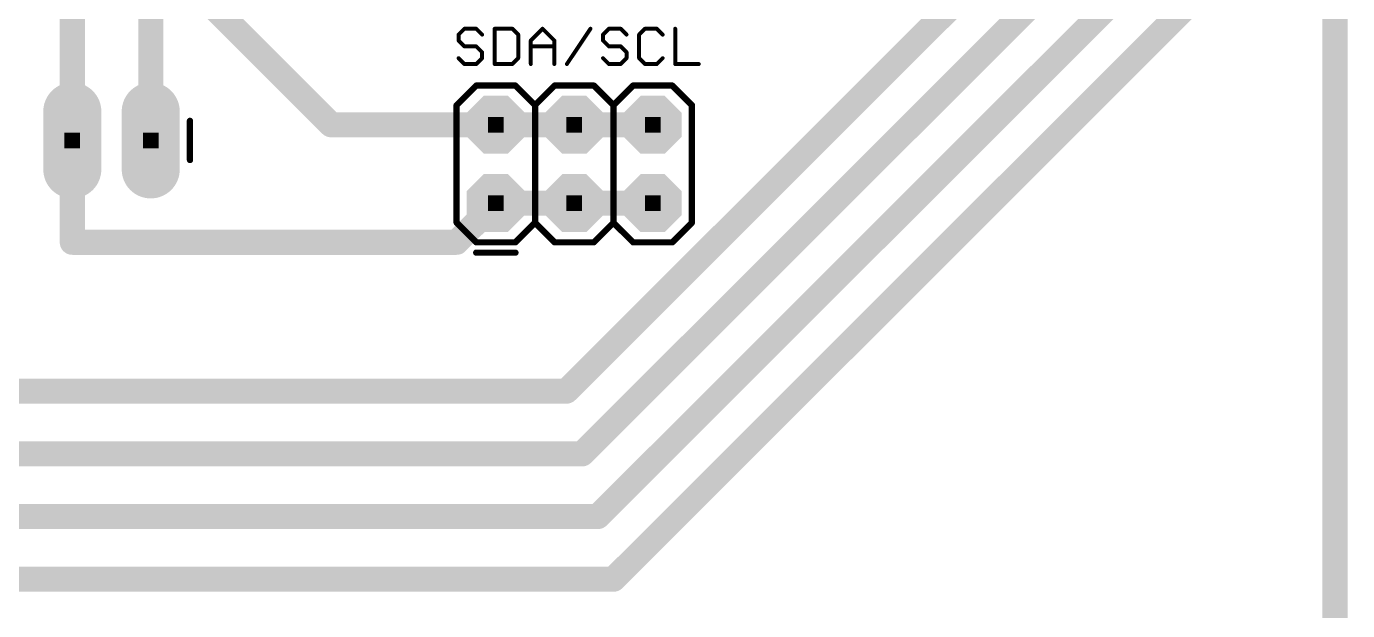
# Model space of a CAD drawing. Extents: x -209 to 66, y -44 to 97.
# Drawn here: x -34.51 to 8.28, y -17.78 to 1.16 of the extents above; entities that cross this region are included whole.
import ezdxf

# ---------------------------------------------------------------- set-up
doc = ezdxf.new("R2010")
doc.units = 0
for name, color, linetype in [('1', 22, 'CONTINUOUS'), ('17', 82, 'CONTINUOUS'), ('21', 253, 'CONTINUOUS'), ('23', 7, 'CONTINUOUS'), ('25', 253, 'CONTINUOUS'), ('51', 253, 'CONTINUOUS')]:
    doc.layers.add(name, color=color, linetype=linetype)

# ---------------------------------------------------------------- blocks, each defined once
blk = doc.blocks.new('RECT')
blk.add_solid([(-0.5, -0.5), (0.5, -0.5), (-0.5, 0.5), (0.5, 0.5)])
blk = doc.blocks.new('LONGP100')
at = {"const_width": 1}
blk.add_lwpolyline([(-0.5, 0), (0.5, 0)], dxfattribs=at)
at = {"const_width": 0.5}
for points in [[(-0.5, 0.25, 1), (-0.5, -0.25)], [(0.5, -0.25, 1), (0.5, 0.25)]]:
    blk.add_lwpolyline(points, format="xyb", dxfattribs=at)
blk = doc.blocks.new('OCTAGONP')
at = {"const_width": 0.5}
blk.add_lwpolyline([(-0.25, -0.1036), (-0.25, 0.1036), (-0.1036, 0.25), (0.1036, 0.25), (0.25, 0.1036), (0.25, -0.1036), (0.1036, -0.25), (-0.1036, -0.25), (-0.25, -0.1036), (-0.25, 0.1036)], dxfattribs=at)

msp = doc.modelspace()

# ---------------------------------------------------------------- linework, layer by layer
at = {"layer": '1'}
for points, const_width in [([(7.874, 11.684), (7.874, -22.098)], 0.8128), ([(-17.018, -10.668), (-1.524, 4.826)], 0.8128), ([(-16.002, -14.732), (3.81, 5.08)], 0.8128), ([(-16.51, -12.7), (0.254, 4.064)], 0.8128), ([(-33.02, 3.81), (-33.02, -2.286)], 0.8128), ([(-30.48, 3.81), (-30.48, -2.286)], 0.8128), ([(-30.48, 3.81), (-24.638, -2.032)], 0.8128), ([(-15.494, -16.764), (3.81, 2.54)], 0.8128), ([(-19.304, -2.032), (-19.304, -1.778)], 1.27), ([(-16.764, -2.032), (-16.764, -1.778)], 1.27), ([(-14.224, -2.032), (-14.224, -1.778)], 1.27), ([(-33.02, -2.54), (-33.02, -2.286)], 1.27), ([(-30.48, -2.54), (-30.48, -2.286)], 1.27), ([(-24.638, -2.032), (-19.304, -2.032)], 0.8128), ([(-19.304, -2.032), (-16.764, -2.032)], 0.8128), ([(-16.764, -2.032), (-14.224, -2.032)], 0.8128), ([(-33.02, -2.54), (-33.02, -5.842)], 0.8128), ([(-19.304, -4.572), (-19.304, -4.318)], 1.27), ([(-16.764, -4.572), (-16.764, -4.318)], 1.27), ([(-14.224, -4.572), (-14.224, -4.318)], 1.27), ([(-20.574, -5.842), (-19.304, -4.572)], 0.8128), ([(-19.304, -4.572), (-16.764, -4.572)], 0.8128), ([(-16.764, -4.572), (-14.224, -4.572)], 0.8128), ([(-33.02, -5.842), (-20.574, -5.842)], 0.8128), ([(-52.578, -10.668), (-17.018, -10.668)], 0.8128), ([(-53.594, -12.7), (-16.51, -12.7)], 0.8128), ([(-54.61, -14.732), (-16.002, -14.732)], 0.8128), ([(-55.626, -16.764), (-15.494, -16.764)], 0.8128)]:
    msp.add_lwpolyline(points, dxfattribs=dict(at, const_width=const_width))
for points, const_width in [([(-18.9865, -1.778, 1), (-19.6215, -1.778)], 0.635), ([(-16.4465, -1.778, 1), (-17.0815, -1.778)], 0.635), ([(-13.9065, -1.778, 1), (-14.5415, -1.778)], 0.635), ([(-32.7025, -2.286, 1), (-33.3375, -2.286)], 0.635), ([(-30.1625, -2.286, 1), (-30.7975, -2.286)], 0.635), ([(-24.638, -1.8288, 1), (-24.638, -2.2352)], 0.4064), ([(-24.7817, -2.1757, 1), (-24.4943, -1.8883)], 0.4064), ([(-19.304, -1.8288, 1), (-19.304, -2.2352)], 0.4064), ([(-19.304, -2.2352, 1), (-19.304, -1.8288)], 0.4064), ([(-16.764, -1.8288, 1), (-16.764, -2.2352)], 0.4064), ([(-16.764, -2.2352, 1), (-16.764, -1.8288)], 0.4064), ([(-14.224, -2.2352, 1), (-14.224, -1.8288)], 0.4064), ([(-33.2232, -2.286, 1), (-32.8168, -2.286)], 0.4064), ([(-32.8168, -2.54, 1), (-33.2232, -2.54)], 0.4064), ([(-30.6832, -2.286, 1), (-30.2768, -2.286)], 0.4064), ([(-19.6215, -2.032, 1), (-18.9865, -2.032)], 0.635), ([(-17.0815, -2.032, 1), (-16.4465, -2.032)], 0.635), ([(-14.5415, -2.032, 1), (-13.9065, -2.032)], 0.635), ([(-33.3375, -2.54, 1), (-32.7025, -2.54)], 0.635), ([(-30.7975, -2.54, 1), (-30.1625, -2.54)], 0.635), ([(-18.9865, -4.318, 1), (-19.6215, -4.318)], 0.635), ([(-16.4465, -4.318, 1), (-17.0815, -4.318)], 0.635), ([(-13.9065, -4.318, 1), (-14.5415, -4.318)], 0.635), ([(-19.6215, -4.572, 1), (-18.9865, -4.572)], 0.635), ([(-19.304, -4.3688, 1), (-19.304, -4.7752)], 0.4064), ([(-19.1603, -4.7157, 1), (-19.4477, -4.4283)], 0.4064), ([(-17.0815, -4.572, 1), (-16.4465, -4.572)], 0.635), ([(-16.764, -4.3688, 1), (-16.764, -4.7752)], 0.4064), ([(-16.764, -4.7752, 1), (-16.764, -4.3688)], 0.4064), ([(-14.5415, -4.572, 1), (-13.9065, -4.572)], 0.635), ([(-14.224, -4.7752, 1), (-14.224, -4.3688)], 0.4064), ([(-33.02, -5.6388, 1), (-33.02, -6.0452)], 0.4064), ([(-20.7177, -5.6983, 1), (-20.4303, -5.9857)], 0.4064), ([(-20.574, -6.0452, 1), (-20.574, -5.6388)], 0.4064), ([(-33.2232, -5.842, 1), (-32.8168, -5.842)], 0.4064), ([(-17.018, -10.8712, 1), (-17.018, -10.4648)], 0.4064), ([(-17.1617, -10.5243, 1), (-16.8743, -10.8117)], 0.4064), ([(-16.6537, -12.5563, 1), (-16.3663, -12.8437)], 0.4064), ([(-16.51, -12.9032, 1), (-16.51, -12.4968)], 0.4064), ([(-16.1457, -14.5883, 1), (-15.8583, -14.8757)], 0.4064), ([(-16.002, -14.9352, 1), (-16.002, -14.5288)], 0.4064), ([(-15.6377, -16.6203, 1), (-15.3503, -16.9077)], 0.4064), ([(-15.494, -16.9672, 1), (-15.494, -16.5608)], 0.4064)]:
    msp.add_lwpolyline(points, format="xyb", dxfattribs=dict(at, const_width=const_width))
at = {"layer": '21', "const_width": 0.2032}
for points in [[(-20.574, -1.397), (-19.939, -0.762)], [(-19.939, -0.762), (-18.669, -0.762)], [(-18.669, -0.762), (-18.034, -1.397)], [(-18.034, -1.397), (-17.399, -0.762)], [(-17.399, -0.762), (-16.129, -0.762)], [(-16.129, -0.762), (-15.494, -1.397)], [(-15.494, -1.397), (-14.859, -0.762)], [(-14.859, -0.762), (-13.589, -0.762)], [(-13.589, -0.762), (-12.954, -1.397)], [(-20.574, -5.207), (-20.574, -1.397)], [(-18.034, -1.397), (-18.034, -5.207)], [(-15.494, -1.397), (-15.494, -5.207)], [(-12.954, -1.397), (-12.954, -5.207)], [(-29.21, -1.905), (-29.21, -3.175)], [(-20.574, -5.207), (-19.939, -5.842)], [(-18.669, -5.842), (-18.034, -5.207)], [(-18.034, -5.207), (-17.399, -5.842)], [(-16.129, -5.842), (-15.494, -5.207)], [(-15.494, -5.207), (-14.859, -5.842)], [(-13.589, -5.842), (-12.954, -5.207)], [(-19.939, -5.842), (-18.669, -5.842)], [(-17.399, -5.842), (-16.129, -5.842)], [(-14.859, -5.842), (-13.589, -5.842)], [(-18.669, -6.177), (-19.939, -6.177)]]:
    msp.add_lwpolyline(points, dxfattribs=at)
at = {"layer": '21', "const_width": 0.1016}
for points in [[(-19.939, -0.7112, 1), (-19.939, -0.8128)], [(-19.9031, -0.7979, 1), (-19.9749, -0.7261)], [(-18.6331, -0.7261, 1), (-18.7049, -0.7979)], [(-18.669, -0.8128, 1), (-18.669, -0.7112)], [(-17.399, -0.7112, 1), (-17.399, -0.8128)], [(-17.3631, -0.7979, 1), (-17.4349, -0.7261)], [(-16.0931, -0.7261, 1), (-16.1649, -0.7979)], [(-16.129, -0.8128, 1), (-16.129, -0.7112)], [(-14.859, -0.7112, 1), (-14.859, -0.8128)], [(-14.8231, -0.7979, 1), (-14.8949, -0.7261)], [(-13.5531, -0.7261, 1), (-13.6249, -0.7979)], [(-13.589, -0.8128, 1), (-13.589, -0.7112)], [(-20.5232, -1.397, 1), (-20.6248, -1.397)], [(-20.6099, -1.3611, 1), (-20.5381, -1.4329)], [(-17.9832, -1.397, 1), (-18.0848, -1.397)], [(-18.0699, -1.3611, 1), (-17.9981, -1.4329)], [(-18.0699, -1.4329, 1), (-17.9981, -1.3611)], [(-15.4432, -1.397, 1), (-15.5448, -1.397)], [(-15.5299, -1.3611, 1), (-15.4581, -1.4329)], [(-15.5299, -1.4329, 1), (-15.4581, -1.3611)], [(-12.9032, -1.397, 1), (-13.0048, -1.397)], [(-12.9899, -1.4329, 1), (-12.9181, -1.3611)], [(-29.1592, -1.905, 1), (-29.2608, -1.905)], [(-29.2608, -3.175, 1), (-29.1592, -3.175)], [(-20.5381, -5.1711, 1), (-20.6099, -5.2429)], [(-17.9981, -5.1711, 1), (-18.0699, -5.2429)], [(-17.9981, -5.2429, 1), (-18.0699, -5.1711)], [(-15.4581, -5.1711, 1), (-15.5299, -5.2429)], [(-15.4581, -5.2429, 1), (-15.5299, -5.1711)], [(-12.9181, -5.2429, 1), (-12.9899, -5.1711)], [(-20.6248, -5.207, 1), (-20.5232, -5.207)], [(-18.0848, -5.207, 1), (-17.9832, -5.207)], [(-15.5448, -5.207, 1), (-15.4432, -5.207)], [(-13.0048, -5.207, 1), (-12.9032, -5.207)], [(-19.939, -5.7912, 1), (-19.939, -5.8928)], [(-19.9749, -5.8779, 1), (-19.9031, -5.8061)], [(-18.7049, -5.8061, 1), (-18.6331, -5.8779)], [(-18.669, -5.8928, 1), (-18.669, -5.7912)], [(-17.399, -5.7912, 1), (-17.399, -5.8928)], [(-17.4349, -5.8779, 1), (-17.3631, -5.8061)], [(-16.1649, -5.8061, 1), (-16.0931, -5.8779)], [(-16.129, -5.8928, 1), (-16.129, -5.7912)], [(-14.859, -5.7912, 1), (-14.859, -5.8928)], [(-14.8949, -5.8779, 1), (-14.8231, -5.8061)], [(-13.6249, -5.8061, 1), (-13.5531, -5.8779)], [(-13.589, -5.8928, 1), (-13.589, -5.7912)], [(-19.939, -6.1262, 1), (-19.939, -6.2278)], [(-18.669, -6.2278, 1), (-18.669, -6.1262)]]:
    msp.add_lwpolyline(points, format="xyb", dxfattribs=at)
at = {"layer": '23'}
msp.add_point((-19.304, -4.572), dxfattribs=at)
at = {"layer": '25', "const_width": 0.127}
for points in [[(-20.3198, 1.0805), (-20.5105, 0.8898)], [(-20.5105, 0.8898), (-20.5105, 0.6992)], [(-19.9385, 1.0805), (-20.3198, 1.0805)], [(-19.7478, 0.8898), (-19.9385, 1.0805)], [(-19.3411, 1.0805), (-19.3411, -0.0635)], [(-18.7691, 1.0805), (-19.3411, 1.0805)], [(-18.5785, 0.8898), (-18.7691, 1.0805)], [(-18.5785, 0.1272), (-18.5785, 0.8898)], [(-18.1717, 0.6992), (-17.7904, 1.0805)], [(-17.7904, 1.0805), (-17.4091, 0.6992)], [(-17.0023, -0.0635), (-16.2397, 1.0805)], [(-15.6423, 1.0805), (-15.8329, 0.8898)], [(-15.8329, 0.8898), (-15.8329, 0.6992)], [(-15.2609, 1.0805), (-15.6423, 1.0805)], [(-15.0703, 0.8898), (-15.2609, 1.0805)], [(-14.4729, 1.0805), (-14.6635, 0.8898)], [(-14.6635, 0.8898), (-14.6635, 0.1272)], [(-14.0915, 1.0805), (-14.4729, 1.0805)], [(-13.9009, 0.8898), (-14.0915, 1.0805)], [(-13.4941, 1.0805), (-13.4941, -0.0635)], [(-20.5105, 0.6992), (-20.3198, 0.5085)], [(-20.3198, 0.5085), (-19.9385, 0.5085)], [(-19.9385, 0.5085), (-19.7478, 0.3178)], [(-18.1717, -0.0635), (-18.1717, 0.6992)], [(-18.1717, 0.5085), (-17.4091, 0.5085)], [(-17.4091, 0.6992), (-17.4091, -0.0635)], [(-15.8329, 0.6992), (-15.6423, 0.5085)], [(-15.6423, 0.5085), (-15.2609, 0.5085)], [(-15.2609, 0.5085), (-15.0703, 0.3178)], [(-20.3198, -0.0635), (-20.5105, 0.1272)], [(-19.9385, -0.0635), (-20.3198, -0.0635)], [(-19.7478, 0.1272), (-19.9385, -0.0635)], [(-19.7478, 0.3178), (-19.7478, 0.1272)], [(-19.3411, -0.0635), (-18.7691, -0.0635)], [(-18.7691, -0.0635), (-18.5785, 0.1272)], [(-15.6423, -0.0635), (-15.8329, 0.1272)], [(-15.2609, -0.0635), (-15.6423, -0.0635)], [(-15.0703, 0.1272), (-15.2609, -0.0635)], [(-15.0703, 0.3178), (-15.0703, 0.1272)], [(-14.6635, 0.1272), (-14.4729, -0.0635)], [(-14.4729, -0.0635), (-14.0915, -0.0635)], [(-14.0915, -0.0635), (-13.9009, 0.1272)], [(-13.4941, -0.0635), (-12.7315, -0.0635)]]:
    msp.add_lwpolyline(points, dxfattribs=at)
at = {"layer": '25', "const_width": 0.0635}
for points in [[(-20.533, 0.9123, 1), (-20.488, 0.8674)], [(-20.4788, 0.8898, 1), (-20.5422, 0.8898)], [(-20.3198, 1.1122, 1), (-20.3198, 1.0487)], [(-20.2974, 1.058, 1), (-20.3423, 1.1029)], [(-19.9161, 1.1029, 1), (-19.961, 1.058)], [(-19.9385, 1.0487, 1), (-19.9385, 1.1122)], [(-19.7703, 0.8674, 1), (-19.7254, 0.9123)], [(-19.3094, 1.0805, 1), (-19.3729, 1.0805)], [(-19.3411, 1.1122, 1), (-19.3411, 1.0487)], [(-18.7467, 1.1029, 1), (-18.7916, 1.058)], [(-18.7691, 1.0487, 1), (-18.7691, 1.1122)], [(-18.5467, 0.8898, 1), (-18.6102, 0.8898)], [(-18.6009, 0.8674, 1), (-18.556, 0.9123)], [(-17.7679, 1.1029, 1), (-17.8128, 1.058)], [(-17.7679, 1.058, 1), (-17.8128, 1.1029)], [(-16.2132, 1.0629, 1), (-16.2661, 1.0981)], [(-15.8012, 0.8898, 1), (-15.8647, 0.8898)], [(-15.8554, 0.9123, 1), (-15.8105, 0.8674)], [(-15.6423, 1.1122, 1), (-15.6423, 1.0487)], [(-15.6198, 1.058, 1), (-15.6647, 1.1029)], [(-15.2385, 1.1029, 1), (-15.2834, 1.058)], [(-15.2609, 1.0487, 1), (-15.2609, 1.1122)], [(-15.0927, 0.8674, 1), (-15.0478, 0.9123)], [(-14.6318, 0.8898, 1), (-14.6953, 0.8898)], [(-14.686, 0.9123, 1), (-14.6411, 0.8674)], [(-14.4729, 1.1122, 1), (-14.4729, 1.0487)], [(-14.4504, 1.058, 1), (-14.4953, 1.1029)], [(-14.0691, 1.1029, 1), (-14.114, 1.058)], [(-14.0915, 1.0487, 1), (-14.0915, 1.1122)], [(-13.9233, 0.8674, 1), (-13.8784, 0.9123)], [(-13.4624, 1.0805, 1), (-13.5259, 1.0805)], [(-20.488, 0.7216, 1), (-20.533, 0.6767)], [(-20.5422, 0.6992, 1), (-20.4788, 0.6992)], [(-20.3198, 0.5402, 1), (-20.3198, 0.4767)], [(-20.3423, 0.486, 1), (-20.2974, 0.5309)], [(-19.9161, 0.5309, 1), (-19.961, 0.486)], [(-19.9385, 0.4767, 1), (-19.9385, 0.5402)], [(-18.14, 0.6992, 1), (-18.2035, 0.6992)], [(-18.1942, 0.7216, 1), (-18.1493, 0.6767)], [(-18.1717, 0.5402, 1), (-18.1717, 0.4767)], [(-17.3773, 0.6992, 1), (-17.4408, 0.6992)], [(-17.4315, 0.6767, 1), (-17.3866, 0.7216)], [(-17.4091, 0.4767, 1), (-17.4091, 0.5402)], [(-15.8105, 0.7216, 1), (-15.8554, 0.6767)], [(-15.8647, 0.6992, 1), (-15.8012, 0.6992)], [(-15.6423, 0.5402, 1), (-15.6423, 0.4767)], [(-15.6647, 0.486, 1), (-15.6198, 0.5309)], [(-15.2385, 0.5309, 1), (-15.2834, 0.486)], [(-15.2609, 0.4767, 1), (-15.2609, 0.5402)], [(-20.488, 0.1496, 1), (-20.533, 0.1047)], [(-19.7161, 0.3178, 1), (-19.7796, 0.3178)], [(-19.7796, 0.1272, 1), (-19.7161, 0.1272)], [(-19.7703, 0.2954, 1), (-19.7254, 0.3403)], [(-19.7254, 0.1047, 1), (-19.7703, 0.1496)], [(-18.6102, 0.1272, 1), (-18.5467, 0.1272)], [(-18.556, 0.1047, 1), (-18.6009, 0.1496)], [(-15.8105, 0.1496, 1), (-15.8554, 0.1047)], [(-15.0385, 0.3178, 1), (-15.102, 0.3178)], [(-15.102, 0.1272, 1), (-15.0385, 0.1272)], [(-15.0927, 0.2954, 1), (-15.0478, 0.3403)], [(-15.0478, 0.1047, 1), (-15.0927, 0.1496)], [(-14.6953, 0.1272, 1), (-14.6318, 0.1272)], [(-14.6411, 0.1496, 1), (-14.686, 0.1047)], [(-13.8784, 0.1047, 1), (-13.9233, 0.1496)], [(-20.3198, -0.0318, 1), (-20.3198, -0.0953)], [(-20.3423, -0.086, 1), (-20.2974, -0.041)], [(-19.961, -0.041, 1), (-19.9161, -0.086)], [(-19.9385, -0.0953, 1), (-19.9385, -0.0318)], [(-19.3729, -0.0635, 1), (-19.3094, -0.0635)], [(-19.3411, -0.0318, 1), (-19.3411, -0.0953)], [(-18.7916, -0.041, 1), (-18.7467, -0.086)], [(-18.7691, -0.0953, 1), (-18.7691, -0.0318)], [(-18.2035, -0.0635, 1), (-18.14, -0.0635)], [(-17.4408, -0.0635, 1), (-17.3773, -0.0635)], [(-17.0287, -0.0459, 1), (-16.9759, -0.0811)], [(-15.6423, -0.0318, 1), (-15.6423, -0.0953)], [(-15.6647, -0.086, 1), (-15.6198, -0.041)], [(-15.2834, -0.041, 1), (-15.2385, -0.086)], [(-15.2609, -0.0953, 1), (-15.2609, -0.0318)], [(-14.4729, -0.0318, 1), (-14.4729, -0.0953)], [(-14.4953, -0.086, 1), (-14.4504, -0.041)], [(-14.114, -0.041, 1), (-14.0691, -0.086)], [(-14.0915, -0.0953, 1), (-14.0915, -0.0318)], [(-13.5259, -0.0635, 1), (-13.4624, -0.0635)], [(-13.4941, -0.0318, 1), (-13.4941, -0.0953)], [(-12.7315, -0.0953, 1), (-12.7315, -0.0318)]]:
    msp.add_lwpolyline(points, format="xyb", dxfattribs=at)

# ---------------------------------------------------------------- block references
at = {"layer": '17', "xscale": 1.8796, "yscale": 1.8796, "rotation": 90}
for p in [(-33.02, -2.54), (-33.02, -2.54), (-30.48, -2.54), (-30.48, -2.54)]:
    msp.add_blockref('LONGP100', p, dxfattribs=at)
at = {"layer": '17', "xscale": 1.8796, "yscale": 1.8796}
for p in [(-19.304, -2.032), (-19.304, -2.032), (-16.764, -2.032), (-16.764, -2.032), (-14.224, -2.032), (-14.224, -2.032), (-19.304, -4.572), (-19.304, -4.572), (-16.764, -4.572), (-16.764, -4.572), (-14.224, -4.572), (-14.224, -4.572)]:
    msp.add_blockref('OCTAGONP', p, dxfattribs=at)
at = {"layer": '51', "xscale": 0.508, "yscale": 0.508}
for p in [(-19.304, -2.032), (-16.764, -2.032), (-14.224, -2.032), (-33.02, -2.54), (-30.48, -2.54), (-19.304, -4.572), (-16.764, -4.572), (-14.224, -4.572)]:
    msp.add_blockref('RECT', p, dxfattribs=at)

doc.saveas('drawing.dxf')
